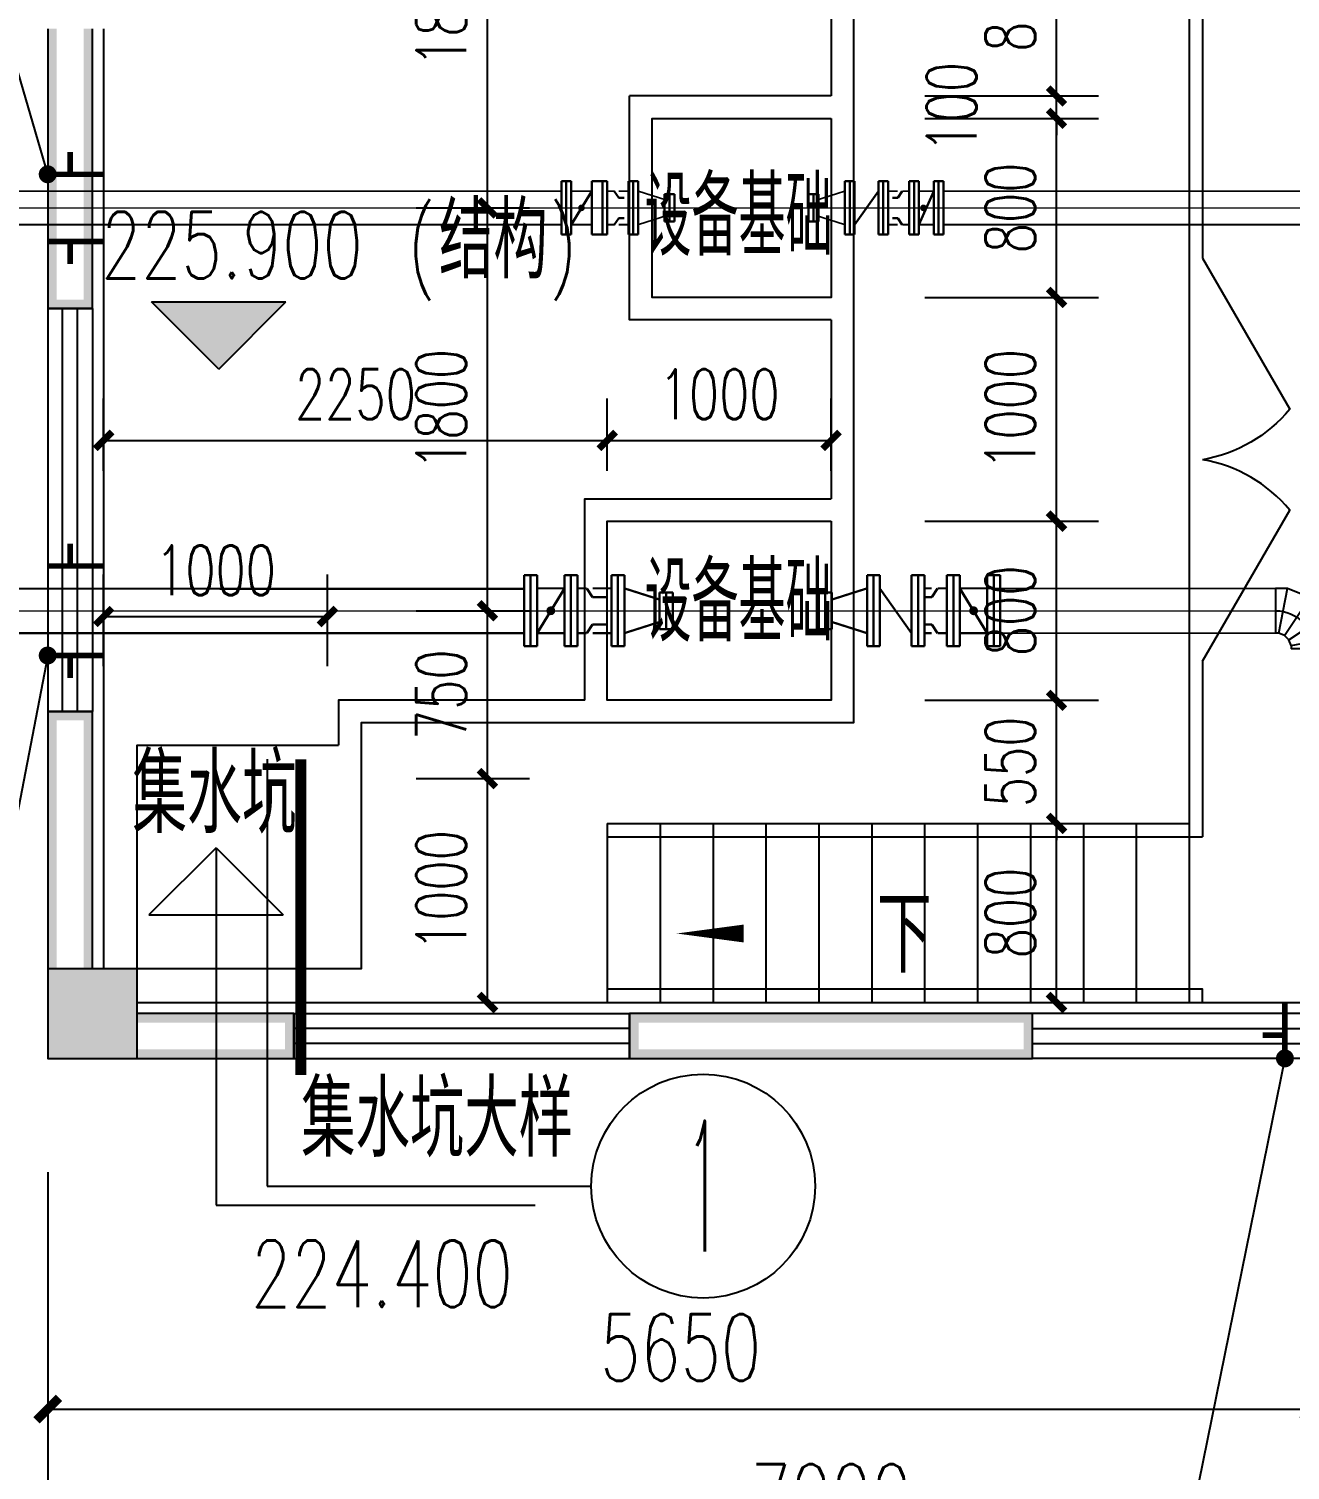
# Model space of a CAD drawing. Header units: millimetres. Extents: x -725 to 2274960, y -506 to 2980382.
# Drawn here: x 2011853 to 2017489, y 2593370 to 2599810 of the extents above; entities that cross this region are included whole.
import ezdxf
from ezdxf.enums import TextEntityAlignment as Align

# ---------------------------------------------------------------- set-up
doc = ezdxf.new("R2010")
doc.units = ezdxf.units.MM
doc.header["$LTSCALE"] = 1000
doc.linetypes.add('ACAD_ISO04W100', pattern=[30.5, 24, -3, 0.5, -3])
doc.linetypes.add('CENTER2', pattern=[28.575, 19.05, -3.175, 3.175, -3.175])
for name, color, linetype in [('COLUMN', 4, 'Continuous'), ('DIM_ELEV', 3, 'Continuous'), ('DIM_LEAD', 3, 'Continuous'), ('DIM_SYMB', 3, 'Continuous'), ('PUB_DIM', 3, 'Continuous'), ('PUB_HATCH', 8, 'Continuous'), ('PUB_WALL', 9, 'Continuous'), ('STAIR', 2, 'Continuous'), ('TWT_SYMB', 3, 'Continuous'), ('TWT_TEXT', 7, 'Continuous'), ('WALL', 4, 'Continuous'), ('WINDOW', 3, 'Continuous'), ('YHG_粗线', 6, 'Continuous'), ('YHJ_剖面_梁板', 4, 'Continuous'), ('电缆沟', 7, 'Continuous'), ('附属构件', 6, 'Continuous')]:
    doc.layers.add(name, color=color, linetype=linetype)
doc.layers.add('中轴', color=20, linetype='ACAD_ISO04W100', lineweight=9)
doc.layers.add('管', color=1, linetype='Continuous', lineweight=30)
doc.styles.add('_TCH_DIM', font='SIMPLEX', dxfattribs={"bigfont": 'GBCBIG'})
doc.styles.add('_TCH_DIM_T3', font='SIMPLEX', dxfattribs={"width": 0.705882, "bigfont": 'GBCBIG'})
doc.styles.add('tssdeng', font='tssdeng.shx', dxfattribs={"width": 0.7, "bigfont": 'hztxt.shx'})
doc.styles.add('样式 1', font='tssdeng.shx', dxfattribs={"width": 0.7, "bigfont": 'hztxt.shx'})
doc.dimstyles.new('_TCH_ARCH&&75', dxfattribs={"dimtxt": 223.125, "dimasz": 75, "dimexe": 187.5, "dimexo": 225, "dimgap": 94.6875, "dimtad": 1, "dimdec": 0, "dimzin": 0, "dimdsep": 46, "dimtxsty": '_TCH_DIM_T3', "dimblk": 'ARCHTICK', "dimcen": 0.09, "dimclrt": 7, "dimazin": 2, "dimtfac": 1, "dimtdec": 0, "dimtix": 1, "dimtmove": 2, "dimatfit": 3, "dimfxl": 75, "dimtolj": 1, "dimtzin": 0, "dimarcsym": 0})
doc.dimstyles.new('_TCH_ARCH_MM_M&&100', dxfattribs={"dimtxt": 297.5, "dimasz": 100, "dimexe": 250, "dimexo": 300, "dimgap": 126.25, "dimtad": 1, "dimdec": 0, "dimzin": 0, "dimdsep": 46, "dimtxsty": '_TCH_DIM_T3', "dimblk": 'ARCHTICK', "dimcen": 0.09, "dimclrt": 7, "dimazin": 2, "dimtfac": 1, "dimtdec": 0, "dimtix": 1, "dimtmove": 2, "dimatfit": 3, "dimfxl": 75, "dimtolj": 1, "dimtzin": 0, "dimarcsym": 0})

# ---------------------------------------------------------------- blocks, each defined once
blk = doc.blocks.new('WT')
at = {"layer": '管', "color": 8, "lineweight": -2}
for p, q in [((-300, -80.5), (-300, 0)), ((-300, 0), (0, 0)), ((0, -20.8), (-300, -80.5)), ((-238.4, -229.3), (-300, -80.5)), ((15.9, -59.3), (-238.4, -229.3)), ((45.4, -88.8), (-124.5, -343.1)), ((0, -20.8), (0, 0)), ((15.9, -59.3), (0, -20.8)), ((45.4, -88.8), (15.9, -59.3)), ((83.9, -104.7), (45.4, -88.8)), ((83.9, -104.7), (24.2, -404.7)), ((83.9, -104.7), (104.7, -104.7)), ((104.7, -404.7), (104.7, -104.7)), ((-124.5, -343.1), (-238.4, -229.3)), ((-124.5, -343.1), (24.2, -404.7)), ((104.7, -404.7), (24.2, -404.7))]:
    blk.add_line(p, q, dxfattribs=at)
blk.add_arc((104.7, 0), 254.7, 180, 270, dxfattribs=at)
blk = doc.blocks.new('_FZH')
blk.add_lwpolyline([(-0.5, -0.5), (0.5, -0.5), (0.5, 0.5), (-0.5, 0.5)], close=True)
at = {"layer": 'PUB_HATCH'}
blk.add_solid([(-0.5, -0.5), (0.5, -0.5), (-0.5, 0.5), (0.5, 0.5)], dxfattribs=at)
blk = doc.blocks.new('_ArchTick')
at = {"color": 0, "linetype": 'ByBlock', "const_width": 0.4}
blk.add_lwpolyline([(-0.5, -0.5), (0.5, 0.5)], dxfattribs=at)
blk = doc.blocks.new('*D93')
at = {"layer": 'Defpoints', "color": 0, "transparency": 16777216}
for p in [(2013358.8, 2600810), (2013902, 2600810), (2013358.8, 2599010)]:
    blk.add_point(p, dxfattribs=at)
at = {"layer": 'PUB_DIM', "color": 0, "lineweight": -2, "transparency": 16777216}
for p, q in [((2013583.8, 2600810), (2014089.5, 2600810)), ((2013902, 2599010), (2013902, 2600810)), ((2013583.8, 2599010), (2014089.5, 2599010))]:
    blk.add_line(p, q, dxfattribs=at)
at = {"layer": 'PUB_DIM', "color": 0, "lineweight": -2, "transparency": 16777216, "xscale": 75, "yscale": 75, "zscale": 75}
for p, rotation in [((2013902, 2600810), 90), ((2013902, 2599010), 270)]:
    blk.add_blockref('_ArchTick', p, dxfattribs=dict(at, rotation=rotation))
at = {"layer": 'PUB_DIM', "color": 7, "transparency": 16777216, "insert": (2013695.7, 2599910), "char_height": 223.12, "attachment_point": 5, "rotation": 90, "style": '_TCH_DIM_T3'}
blk.add_mtext('\\A1;1800', dxfattribs=at)
blk = doc.blocks.new('*D94')
at = {"layer": 'Defpoints', "color": 0, "transparency": 16777216}
for p in [(2013358.8, 2599010), (2013902, 2599010), (2013358.8, 2597210)]:
    blk.add_point(p, dxfattribs=at)
at = {"layer": 'PUB_DIM', "color": 0, "lineweight": -2, "transparency": 16777216}
for p, q in [((2013583.8, 2599010), (2014089.5, 2599010)), ((2013902, 2597210), (2013902, 2599010)), ((2013583.8, 2597210), (2014089.5, 2597210))]:
    blk.add_line(p, q, dxfattribs=at)
at = {"layer": 'PUB_DIM', "color": 0, "lineweight": -2, "transparency": 16777216, "xscale": 75, "yscale": 75, "zscale": 75}
for p, rotation in [((2013902, 2599010), 90), ((2013902, 2597210), 270)]:
    blk.add_blockref('_ArchTick', p, dxfattribs=dict(at, rotation=rotation))
at = {"layer": 'PUB_DIM', "color": 7, "transparency": 16777216, "insert": (2013695.7, 2598110), "char_height": 223.12, "attachment_point": 5, "rotation": 90, "style": '_TCH_DIM_T3'}
blk.add_mtext('\\A1;1800', dxfattribs=at)
blk = doc.blocks.new('*D95')
at = {"layer": 'Defpoints', "color": 0, "transparency": 16777216}
for p in [(2013358.8, 2597210), (2013902, 2597210), (2013358.8, 2596460)]:
    blk.add_point(p, dxfattribs=at)
at = {"layer": 'PUB_DIM', "color": 0, "lineweight": -2, "transparency": 16777216}
for p, q in [((2013583.8, 2597210), (2014089.5, 2597210)), ((2013902, 2596460), (2013902, 2597210)), ((2013583.8, 2596460), (2014089.5, 2596460))]:
    blk.add_line(p, q, dxfattribs=at)
at = {"layer": 'PUB_DIM', "color": 0, "lineweight": -2, "transparency": 16777216, "xscale": 75, "yscale": 75, "zscale": 75}
for p, rotation in [((2013902, 2597210), 90), ((2013902, 2596460), 270)]:
    blk.add_blockref('_ArchTick', p, dxfattribs=dict(at, rotation=rotation))
at = {"layer": 'PUB_DIM', "color": 7, "transparency": 16777216, "insert": (2013695.7, 2596835), "char_height": 223.12, "attachment_point": 5, "rotation": 90, "style": '_TCH_DIM_T3'}
blk.add_mtext('\\A1;750', dxfattribs=at)
blk = doc.blocks.new('*D96')
at = {"layer": 'Defpoints', "color": 0, "transparency": 16777216}
for p in [(2013358.8, 2596460), (2013902, 2596460), (2013358.8, 2595460)]:
    blk.add_point(p, dxfattribs=at)
at = {"layer": 'PUB_DIM', "color": 0, "lineweight": -2, "transparency": 16777216}
for p, q in [((2013583.8, 2596460), (2014089.5, 2596460)), ((2013902, 2595460), (2013902, 2596460)), ((2013583.8, 2595460), (2014089.5, 2595460))]:
    blk.add_line(p, q, dxfattribs=at)
at = {"layer": 'PUB_DIM', "color": 0, "lineweight": -2, "transparency": 16777216, "xscale": 75, "yscale": 75, "zscale": 75}
for p, rotation in [((2013902, 2596460), 90), ((2013902, 2595460), 270)]:
    blk.add_blockref('_ArchTick', p, dxfattribs=dict(at, rotation=rotation))
at = {"layer": 'PUB_DIM', "color": 7, "transparency": 16777216, "insert": (2013695.7, 2595960), "char_height": 223.12, "attachment_point": 5, "rotation": 90, "style": '_TCH_DIM_T3'}
blk.add_mtext('\\A1;1000', dxfattribs=at)
blk = doc.blocks.new('*D97')
at = {"layer": 'Defpoints', "color": 0, "transparency": 16777216}
for p in [(2013187.3, 2597184.4), (2012187.3, 2596736.9), (2013187.3, 2596736.9)]:
    blk.add_point(p, dxfattribs=at)
at = {"layer": 'PUB_DIM', "color": 0, "lineweight": -2, "transparency": 16777216}
for p, q in [((2012187.3, 2596961.9), (2012187.3, 2597371.9)), ((2013187.3, 2596961.9), (2013187.3, 2597371.9)), ((2012187.3, 2597184.4), (2013187.3, 2597184.4))]:
    blk.add_line(p, q, dxfattribs=at)
at = {"layer": 'PUB_DIM', "color": 0, "lineweight": -2, "transparency": 16777216, "xscale": 75, "yscale": 75, "zscale": 75, "rotation": 180}
blk.add_blockref('_ArchTick', (2012187.3, 2597184.4), dxfattribs=at)
at = {"layer": 'PUB_DIM', "color": 0, "lineweight": -2, "transparency": 16777216, "xscale": 75, "yscale": 75, "zscale": 75}
blk.add_blockref('_ArchTick', (2013187.3, 2597184.4), dxfattribs=at)
at = {"layer": 'PUB_DIM', "color": 7, "transparency": 16777216, "insert": (2012687.3, 2597390.6), "char_height": 223.12, "attachment_point": 5, "style": '_TCH_DIM_T3'}
blk.add_mtext('\\A1;1000', dxfattribs=at)
blk = doc.blocks.new('*D106')
at = {"layer": 'Defpoints', "color": 0, "transparency": 16777216}
for p in [(2015631.3, 2600310), (2016444.5, 2600310), (2015631.3, 2599510)]:
    blk.add_point(p, dxfattribs=at)
at = {"layer": 'PUB_DIM', "color": 0, "lineweight": -2, "transparency": 16777216}
for p, q in [((2015856.3, 2600310), (2016632, 2600310)), ((2016444.5, 2599510), (2016444.5, 2600310)), ((2015856.3, 2599510), (2016632, 2599510))]:
    blk.add_line(p, q, dxfattribs=at)
at = {"layer": 'PUB_DIM', "color": 0, "lineweight": -2, "transparency": 16777216, "xscale": 75, "yscale": 75, "zscale": 75}
for p, rotation in [((2016444.5, 2600310), 90), ((2016444.5, 2599510), 270)]:
    blk.add_blockref('_ArchTick', p, dxfattribs=dict(at, rotation=rotation))
at = {"layer": 'PUB_DIM', "color": 7, "transparency": 16777216, "insert": (2016238.3, 2599910), "char_height": 223.12, "attachment_point": 5, "rotation": 90, "style": '_TCH_DIM_T3'}
blk.add_mtext('\\A1;800', dxfattribs=at)
blk = doc.blocks.new('*D107')
at = {"layer": 'Defpoints', "color": 0, "transparency": 16777216}
for p in [(2015631.3, 2599510), (2016444.5, 2599510), (2015631.3, 2599410)]:
    blk.add_point(p, dxfattribs=at)
at = {"layer": 'PUB_DIM', "color": 0, "lineweight": -2, "transparency": 16777216}
for p, q in [((2016444.5, 2599510), (2016444.5, 2599585)), ((2015856.3, 2599510), (2016632, 2599510)), ((2016444.5, 2599410), (2016444.5, 2599510)), ((2015856.3, 2599410), (2016632, 2599410)), ((2016444.5, 2599410), (2016444.5, 2599335))]:
    blk.add_line(p, q, dxfattribs=at)
at = {"layer": 'PUB_DIM', "color": 0, "lineweight": -2, "transparency": 16777216, "xscale": 75, "yscale": 75, "zscale": 75}
for p, rotation in [((2016444.5, 2599510), 270), ((2016444.5, 2599410), 90)]:
    blk.add_blockref('_ArchTick', p, dxfattribs=dict(at, rotation=rotation))
at = {"layer": 'PUB_DIM', "color": 7, "transparency": 16777216, "insert": (2015975.8, 2599460), "char_height": 223.12, "attachment_point": 5, "rotation": 90, "style": '_TCH_DIM_T3'}
blk.add_mtext('\\A1;100', dxfattribs=at)
blk = doc.blocks.new('*D108')
at = {"layer": 'Defpoints', "color": 0, "transparency": 16777216}
for p in [(2015631.3, 2599410), (2016444.5, 2599410), (2015631.3, 2598610)]:
    blk.add_point(p, dxfattribs=at)
at = {"layer": 'PUB_DIM', "color": 0, "lineweight": -2, "transparency": 16777216}
for p, q in [((2015856.3, 2599410), (2016632, 2599410)), ((2016444.5, 2598610), (2016444.5, 2599410)), ((2015856.3, 2598610), (2016632, 2598610))]:
    blk.add_line(p, q, dxfattribs=at)
at = {"layer": 'PUB_DIM', "color": 0, "lineweight": -2, "transparency": 16777216, "xscale": 75, "yscale": 75, "zscale": 75}
for p, rotation in [((2016444.5, 2599410), 90), ((2016444.5, 2598610), 270)]:
    blk.add_blockref('_ArchTick', p, dxfattribs=dict(at, rotation=rotation))
at = {"layer": 'PUB_DIM', "color": 7, "transparency": 16777216, "insert": (2016238.3, 2599010), "char_height": 223.12, "attachment_point": 5, "rotation": 90, "style": '_TCH_DIM_T3'}
blk.add_mtext('\\A1;800', dxfattribs=at)
blk = doc.blocks.new('*D109')
at = {"layer": 'Defpoints', "color": 0, "transparency": 16777216}
for p in [(2015631.3, 2598610), (2016444.5, 2598610), (2015631.3, 2597610)]:
    blk.add_point(p, dxfattribs=at)
at = {"layer": 'PUB_DIM', "color": 0, "lineweight": -2, "transparency": 16777216}
for p, q in [((2015856.3, 2598610), (2016632, 2598610)), ((2016444.5, 2597610), (2016444.5, 2598610)), ((2015856.3, 2597610), (2016632, 2597610))]:
    blk.add_line(p, q, dxfattribs=at)
at = {"layer": 'PUB_DIM', "color": 0, "lineweight": -2, "transparency": 16777216, "xscale": 75, "yscale": 75, "zscale": 75}
for p, rotation in [((2016444.5, 2598610), 90), ((2016444.5, 2597610), 270)]:
    blk.add_blockref('_ArchTick', p, dxfattribs=dict(at, rotation=rotation))
at = {"layer": 'PUB_DIM', "color": 7, "transparency": 16777216, "insert": (2016238.3, 2598110), "char_height": 223.12, "attachment_point": 5, "rotation": 90, "style": '_TCH_DIM_T3'}
blk.add_mtext('\\A1;1000', dxfattribs=at)
blk = doc.blocks.new('*D110')
at = {"layer": 'Defpoints', "color": 0, "transparency": 16777216}
for p in [(2015631.3, 2597610), (2016444.5, 2597610), (2015631.3, 2596810)]:
    blk.add_point(p, dxfattribs=at)
at = {"layer": 'PUB_DIM', "color": 0, "lineweight": -2, "transparency": 16777216}
for p, q in [((2015856.3, 2597610), (2016632, 2597610)), ((2016444.5, 2596810), (2016444.5, 2597610)), ((2015856.3, 2596810), (2016632, 2596810))]:
    blk.add_line(p, q, dxfattribs=at)
at = {"layer": 'PUB_DIM', "color": 0, "lineweight": -2, "transparency": 16777216, "xscale": 75, "yscale": 75, "zscale": 75}
for p, rotation in [((2016444.5, 2597610), 90), ((2016444.5, 2596810), 270)]:
    blk.add_blockref('_ArchTick', p, dxfattribs=dict(at, rotation=rotation))
at = {"layer": 'PUB_DIM', "color": 7, "transparency": 16777216, "insert": (2016238.3, 2597210), "char_height": 223.12, "attachment_point": 5, "rotation": 90, "style": '_TCH_DIM_T3'}
blk.add_mtext('\\A1;800', dxfattribs=at)
blk = doc.blocks.new('*D111')
at = {"layer": 'Defpoints', "color": 0, "transparency": 16777216}
for p in [(2015631.3, 2596810), (2016444.5, 2596810), (2015631.3, 2596260)]:
    blk.add_point(p, dxfattribs=at)
at = {"layer": 'PUB_DIM', "color": 0, "lineweight": -2, "transparency": 16777216}
for p, q in [((2016444.5, 2596810), (2016444.5, 2596885)), ((2015856.3, 2596810), (2016632, 2596810)), ((2016444.5, 2596260), (2016444.5, 2596810)), ((2015856.3, 2596260), (2016632, 2596260)), ((2016444.5, 2596260), (2016444.5, 2596185))]:
    blk.add_line(p, q, dxfattribs=at)
at = {"layer": 'PUB_DIM', "color": 0, "lineweight": -2, "transparency": 16777216, "xscale": 75, "yscale": 75, "zscale": 75}
for p, rotation in [((2016444.5, 2596810), 270), ((2016444.5, 2596260), 90)]:
    blk.add_blockref('_ArchTick', p, dxfattribs=dict(at, rotation=rotation))
at = {"layer": 'PUB_DIM', "color": 7, "transparency": 16777216, "insert": (2016238.3, 2596535), "char_height": 223.12, "attachment_point": 5, "rotation": 90, "style": '_TCH_DIM_T3'}
blk.add_mtext('\\A1;550', dxfattribs=at)
blk = doc.blocks.new('*D112')
at = {"layer": 'Defpoints', "color": 0, "transparency": 16777216}
for p in [(2015631.3, 2596260), (2016444.5, 2596260), (2015631.3, 2595460)]:
    blk.add_point(p, dxfattribs=at)
at = {"layer": 'PUB_DIM', "color": 0, "lineweight": -2, "transparency": 16777216}
for p, q in [((2015856.3, 2596260), (2016632, 2596260)), ((2016444.5, 2595460), (2016444.5, 2596260)), ((2015856.3, 2595460), (2016632, 2595460))]:
    blk.add_line(p, q, dxfattribs=at)
at = {"layer": 'PUB_DIM', "color": 0, "lineweight": -2, "transparency": 16777216, "xscale": 75, "yscale": 75, "zscale": 75}
for p, rotation in [((2016444.5, 2596260), 90), ((2016444.5, 2595460), 270)]:
    blk.add_blockref('_ArchTick', p, dxfattribs=dict(at, rotation=rotation))
at = {"layer": 'PUB_DIM', "color": 7, "transparency": 16777216, "insert": (2016238.3, 2595860), "char_height": 223.12, "attachment_point": 5, "rotation": 90, "style": '_TCH_DIM_T3'}
blk.add_mtext('\\A1;800', dxfattribs=at)
blk = doc.blocks.new('$WINLIB2D$00000001')
at = {"color": 0}
for points in [[(-0.5, 0.5), (-0.5, -0.5)], [(-0.5, 0.5), (0.5, 0.5)], [(0.5, -0.5), (0.5, 0.5)], [(0.5, 0.1667), (-0.5, 0.1667)], [(0.5, -0.1667), (-0.5, -0.1667)], [(-0.5, -0.5), (0.5, -0.5)]]:
    blk.add_lwpolyline(points, dxfattribs=at)
blk = doc.blocks.new('*D391')
at = {"layer": 'Defpoints', "color": 0, "transparency": 16777216}
for p in [(2011937.3, 2595001.7), (2017593.4, 2595001.7), (2017593.4, 2593643.4)]:
    blk.add_point(p, dxfattribs=at)
at = {"layer": 'PUB_DIM', "color": 0, "lineweight": -2, "transparency": 16777216}
for p, q in [((2011937.3, 2594701.7), (2011937.3, 2593393.4)), ((2017593.4, 2594701.7), (2017593.4, 2593393.4)), ((2011937.3, 2593643.4), (2017593.4, 2593643.4))]:
    blk.add_line(p, q, dxfattribs=at)
at = {"layer": 'PUB_DIM', "color": 0, "lineweight": -2, "transparency": 16777216, "xscale": 100, "yscale": 100, "zscale": 100, "rotation": 180}
blk.add_blockref('_ArchTick', (2011937.3, 2593643.4), dxfattribs=at)
at = {"layer": 'PUB_DIM', "color": 0, "lineweight": -2, "transparency": 16777216, "xscale": 100, "yscale": 100, "zscale": 100}
blk.add_blockref('_ArchTick', (2017593.4, 2593643.4), dxfattribs=at)
at = {"layer": 'PUB_DIM', "color": 7, "transparency": 16777216, "insert": (2014765.3, 2593918.4), "char_height": 297.5, "attachment_point": 5, "style": '_TCH_DIM_T3'}
blk.add_mtext('\\A1;5650', dxfattribs=at)
blk = doc.blocks.new('*D394')
at = {"layer": 'Defpoints', "color": 0, "transparency": 16777216}
for p in [(2011937.3, 2594701.7), (2018937.3, 2594701.7), (2018937.3, 2592972.9)]:
    blk.add_point(p, dxfattribs=at)
at = {"layer": 'PUB_DIM', "color": 0, "lineweight": -2, "transparency": 16777216}
for p, q in [((2011937.3, 2594401.7), (2011937.3, 2592722.9)), ((2018937.3, 2594401.7), (2018937.3, 2592722.9)), ((2011937.3, 2592972.9), (2018937.3, 2592972.9))]:
    blk.add_line(p, q, dxfattribs=at)
at = {"layer": 'PUB_DIM', "color": 0, "lineweight": -2, "transparency": 16777216, "xscale": 100, "yscale": 100, "zscale": 100, "rotation": 180}
blk.add_blockref('_ArchTick', (2011937.3, 2592972.9), dxfattribs=at)
at = {"layer": 'PUB_DIM', "color": 0, "lineweight": -2, "transparency": 16777216, "xscale": 100, "yscale": 100, "zscale": 100}
blk.add_blockref('_ArchTick', (2018937.3, 2592972.9), dxfattribs=at)
at = {"layer": 'PUB_DIM', "color": 7, "transparency": 16777216, "insert": (2015437.3, 2593247.9), "char_height": 297.5, "attachment_point": 5, "style": '_TCH_DIM_T3'}
blk.add_mtext('\\A1;7000', dxfattribs=at)
blk = doc.blocks.new('*D552')
at = {"layer": 'Defpoints', "color": 0, "transparency": 16777216}
for p in [(2014437.3, 2597971.1), (2012187.3, 2597610), (2014437.3, 2597610)]:
    blk.add_point(p, dxfattribs=at)
at = {"layer": 'PUB_DIM', "color": 0, "lineweight": -2, "transparency": 16777216}
for p, q in [((2012187.3, 2597835), (2012187.3, 2598158.6)), ((2014437.3, 2597835), (2014437.3, 2598158.6)), ((2012187.3, 2597971.1), (2014437.3, 2597971.1))]:
    blk.add_line(p, q, dxfattribs=at)
at = {"layer": 'PUB_DIM', "color": 0, "lineweight": -2, "transparency": 16777216, "xscale": 75, "yscale": 75, "zscale": 75, "rotation": 180}
blk.add_blockref('_ArchTick', (2012187.3, 2597971.1), dxfattribs=at)
at = {"layer": 'PUB_DIM', "color": 0, "lineweight": -2, "transparency": 16777216, "xscale": 75, "yscale": 75, "zscale": 75}
blk.add_blockref('_ArchTick', (2014437.3, 2597971.1), dxfattribs=at)
at = {"layer": 'PUB_DIM', "color": 7, "transparency": 16777216, "insert": (2013312.3, 2598177.3), "char_height": 223.12, "attachment_point": 5, "style": '_TCH_DIM_T3'}
blk.add_mtext('\\A1;2250', dxfattribs=at)
blk = doc.blocks.new('*D553')
at = {"layer": 'Defpoints', "color": 0, "transparency": 16777216}
for p in [(2015437.3, 2597971.1), (2014437.3, 2597610), (2015437.3, 2597610)]:
    blk.add_point(p, dxfattribs=at)
at = {"layer": 'PUB_DIM', "color": 0, "lineweight": -2, "transparency": 16777216}
for p, q in [((2014437.3, 2597835), (2014437.3, 2598158.6)), ((2015437.3, 2597835), (2015437.3, 2598158.6)), ((2014437.3, 2597971.1), (2015437.3, 2597971.1))]:
    blk.add_line(p, q, dxfattribs=at)
at = {"layer": 'PUB_DIM', "color": 0, "lineweight": -2, "transparency": 16777216, "xscale": 75, "yscale": 75, "zscale": 75, "rotation": 180}
blk.add_blockref('_ArchTick', (2014437.3, 2597971.1), dxfattribs=at)
at = {"layer": 'PUB_DIM', "color": 0, "lineweight": -2, "transparency": 16777216, "xscale": 75, "yscale": 75, "zscale": 75}
blk.add_blockref('_ArchTick', (2015437.3, 2597971.1), dxfattribs=at)
at = {"layer": 'PUB_DIM', "color": 7, "transparency": 16777216, "insert": (2014937.3, 2598177.3), "char_height": 223.12, "attachment_point": 5, "style": '_TCH_DIM_T3'}
blk.add_mtext('\\A1;1000', dxfattribs=at)

msp = doc.modelspace()

# ---------------------------------------------------------------- hatches: boundary and pattern name
at = {"layer": 'DIM_ELEV'}
msp.add_hatch(color=256, dxfattribs=at).paths.add_polyline_path([(2012701.3588, 2598289.679), (2012401.3588, 2598589.679), (2013001.3588, 2598589.679)])
at = {"layer": 'PUB_WALL'}
for points in [[(2011977.2599, 2599810.0124), (2011937.2599, 2599810.0124), (2011937.2599, 2598560.0124), (2011977.2599, 2598600.0124)], [(2012137.2599, 2599810.0124), (2012097.2599, 2599810.0124), (2012097.2599, 2598600.0124), (2012137.2599, 2598560.0124)], [(2011937.2599, 2598560.0124), (2012137.2599, 2598560.0124), (2012097.2599, 2598600.0124), (2011977.2599, 2598600.0124)], [(2012137.2599, 2596760.0124), (2011937.2599, 2596760.0124), (2011977.2599, 2596720.0124), (2012097.2599, 2596720.0124)], [(2011937.2599, 2595610.0124), (2011977.2599, 2595610.0124), (2011977.2599, 2596720.0124), (2011937.2599, 2596760.0124)], [(2012097.2599, 2595610.0124), (2012137.2599, 2595610.0124), (2012137.2599, 2596760.0124), (2012097.2599, 2596720.0124)], [(2011937.2599, 2595610.0124), (2011937.2599, 2595210.0124), (2011977.2599, 2595250.0124), (2011977.2599, 2595570.0124)], [(2012337.2599, 2595610.0124), (2011937.2599, 2595610.0124), (2011977.2599, 2595570.0124), (2012297.2599, 2595570.0124)], [(2012337.2599, 2595210.0124), (2012337.2599, 2595610.0124), (2012297.2599, 2595570.0124), (2012297.2599, 2595250.0124)], [(2012337.2599, 2595410.0124), (2012337.2599, 2595370.0124), (2012997.2599, 2595370.0124), (2013037.2599, 2595410.0124)], [(2013037.2599, 2595210.0124), (2013037.2599, 2595410.0124), (2012997.2599, 2595370.0124), (2012997.2599, 2595250.0124)], [(2016337.2599, 2595410.0124), (2014537.2599, 2595410.0124), (2014577.2599, 2595370.0124), (2016297.2599, 2595370.0124)], [(2014537.2599, 2595410.0124), (2014537.2599, 2595210.0124), (2014577.2599, 2595250.0124), (2014577.2599, 2595370.0124)], [(2016337.2599, 2595210.0124), (2016337.2599, 2595410.0124), (2016297.2599, 2595370.0124), (2016297.2599, 2595250.0124)], [(2011937.2599, 2595210.0124), (2012337.2599, 2595210.0124), (2012297.2599, 2595250.0124), (2011977.2599, 2595250.0124)], [(2012337.2599, 2595250.0124), (2012337.2599, 2595210.0124), (2013037.2599, 2595210.0124), (2012997.2599, 2595250.0124)], [(2014537.2599, 2595210.0124), (2016337.2599, 2595210.0124), (2016297.2599, 2595250.0124), (2014577.2599, 2595250.0124)]]:
    msp.add_hatch(color=256, dxfattribs=at).paths.add_polyline_path(points)
at = {"layer": '管'}
h = msp.add_hatch(color=8, dxfattribs=at)
h.paths.add_polyline_path([(2014322.0053, 2599010.0125), (2014307.138, 2599010.0125, -0.414213562), (2014322.0053, 2599024.8798, -0.114200882), (2014328.5367, 2599023.3683)])
h.paths.add_polyline_path([(2014315.4739, 2598996.6567, -0.286462009), (2014307.138, 2599010.0125), (2014322.0053, 2599010.0125)])
h.paths.add_polyline_path([(2014322.0053, 2598995.1452, -0.114200882), (2014315.4739, 2598996.6567), (2014322.0053, 2599010.0125), (2014336.8726, 2599010.0125, -0.414213562)])
for points in [[(2014336.8726, 2599010.0125), (2014322.0053, 2599010.0125), (2014328.5367, 2599023.3683, -0.286462009)], [(2015834.985, 2599010.0125), (2015849.8523, 2599010.0125), (2015843.3209, 2598996.6567, -0.286462009)], [(2014204.8422, 2597210.0124), (2014185.0191, 2597210.0124), (2014193.7276, 2597227.8202, -0.286462009)], [(2016054.4706, 2597210.0124), (2016074.2937, 2597210.0124), (2016065.5851, 2597227.8202, 0.286462009)]]:
    msp.add_hatch(color=8, dxfattribs=at).paths.add_polyline_path(points)
h = msp.add_hatch(color=8, dxfattribs=at)
h.paths.add_polyline_path([(2015849.8523, 2599010.0125), (2015864.7196, 2599010.0125, -0.414213562), (2015849.8523, 2598995.1452, -0.114200882), (2015843.3209, 2598996.6567)])
h.paths.add_polyline_path([(2015856.3837, 2599023.3683, -0.286462009), (2015864.7196, 2599010.0125), (2015849.8523, 2599010.0125)])
h.paths.add_polyline_path([(2015849.8523, 2599024.8798, -0.114200882), (2015856.3837, 2599023.3683), (2015849.8523, 2599010.0125), (2015834.985, 2599010.0125, -0.414213562)])
h = msp.add_hatch(color=8, dxfattribs=at)
h.paths.add_polyline_path([(2014185.0191, 2597210.0124), (2014165.196, 2597210.0124, -0.414213562), (2014185.0191, 2597229.8355, -0.114200882), (2014193.7276, 2597227.8202)])
h.paths.add_polyline_path([(2014176.3106, 2597192.2047, -0.286462009), (2014165.196, 2597210.0124), (2014185.0191, 2597210.0124)])
h.paths.add_polyline_path([(2014185.0191, 2597190.1893, -0.114200882), (2014176.3106, 2597192.2047), (2014185.0191, 2597210.0124), (2014204.8422, 2597210.0124, -0.414213562)])
h = msp.add_hatch(color=8, dxfattribs=at)
h.paths.add_polyline_path([(2016074.2937, 2597210.0124), (2016094.1168, 2597210.0124, 0.414213562), (2016074.2937, 2597229.8355, 0.114200882), (2016065.5851, 2597227.8202)])
h.paths.add_polyline_path([(2016083.0022, 2597192.2047, 0.286462009), (2016094.1168, 2597210.0124), (2016074.2937, 2597210.0124)])
h.paths.add_polyline_path([(2016074.2937, 2597190.1893, 0.114200882), (2016083.0022, 2597192.2047), (2016074.2937, 2597210.0124), (2016054.4706, 2597210.0124, 0.414213562)])

# ---------------------------------------------------------------- linework, layer by layer
at = {"layer": 'DIM_ELEV'}
for p, q in [((2012701.3588, 2598289.679), (2012401.3588, 2598589.679)), ((2012401.3588, 2598589.679), (2013001.3588, 2598589.679)), ((2012701.3588, 2598289.679), (2013001.3588, 2598589.679)), ((2012918.418, 2596546.9275), (2012918.418, 2594639.438)), ((2012689.7942, 2596150.7064), (2012389.7942, 2595850.7064)), ((2012689.7942, 2596150.7064), (2012989.7942, 2595850.7064)), ((2012689.7942, 2596150.7064), (2012689.7942, 2594554.195)), ((2012389.7942, 2595850.7064), (2012989.7942, 2595850.7064)), ((2012918.418, 2594639.438), (2014365.849, 2594639.438)), ((2012689.7942, 2594554.195), (2014115.7942, 2594554.195))]:
    msp.add_line(p, q, dxfattribs=at)
at = {"layer": 'DIM_ELEV', "const_width": 50}
msp.add_lwpolyline([(2013068.418, 2596546.9275), (2013068.418, 2595135.6645)], dxfattribs=at)
at = {"layer": 'DIM_ELEV'}
msp.add_circle((2014865.849, 2594639.438), 500, dxfattribs=at)
at = {"layer": 'DIM_LEAD'}
msp.add_line((2017465.1348, 2595210.0124), (2016895.6602, 2592414.7763), dxfattribs=at)
at = {"layer": 'DIM_LEAD', "const_width": 40}
msp.add_lwpolyline([(2017469.1274, 2595229.6099, 1), (2017461.1422, 2595190.415, 1)], format="xyb", close=True, dxfattribs=at)
at = {"layer": 'DIM_SYMB'}
msp.add_lwpolyline([(2015537.7723, 2595767.9654, 0, 0, 0), (2014747.4853, 2595767.9654, 0, 80, 0), (2015047.4853, 2595767.9654, 0, 0, 0)], format="xyseb", dxfattribs=at)
at = {"layer": 'STAIR'}
for p, q in [((2014437.2999, 2596260.0124), (2017037.2599, 2596260.0124)), ((2014437.2999, 2596260.0124), (2014437.2999, 2595460.0124)), ((2014673.6599, 2596260.0124), (2014673.6599, 2595460.0124)), ((2014910.0199, 2596260.0124), (2014910.0199, 2595460.0124)), ((2015146.3799, 2596260.0124), (2015146.3799, 2595460.0124)), ((2015382.7399, 2596260.0124), (2015382.7399, 2595460.0124)), ((2015619.0999, 2596260.0124), (2015619.0999, 2595460.0124)), ((2015855.4599, 2596260.0124), (2015855.4599, 2595460.0124)), ((2016091.8199, 2596260.0124), (2016091.8199, 2595460.0124)), ((2016328.1799, 2596260.0124), (2016328.1799, 2595460.0124)), ((2016564.5399, 2596260.0124), (2016564.5399, 2595460.0124)), ((2016800.8999, 2596260.0124), (2016800.8999, 2595460.0124)), ((2017037.2599, 2596260.0124), (2017037.2599, 2595460.0124)), ((2014437.2999, 2595460.0124), (2017037.2599, 2595460.0124))]:
    msp.add_line(p, q, dxfattribs=at)
at = {"layer": 'TWT_SYMB'}
for p, q in [((2011937.2599, 2599160.0122), (2010005.833, 2605803.8613)), ((2011937.2599, 2597010.0125), (2011255.5442, 2593471.1498))]:
    msp.add_line(p, q, dxfattribs=at)
at = {"layer": 'TWT_SYMB', "const_width": 40}
for points in [[(2011942.843, 2599140.8073, 1), (2011931.6769, 2599179.2172, 1)], [(2011941.0431, 2597029.6514, 1), (2011933.4767, 2596990.3736, 1)]]:
    msp.add_lwpolyline(points, format="xyb", close=True, dxfattribs=at)
at = {"layer": 'WALL'}
for p, q in [((2011937.2599, 2599810.0124), (2011937.2599, 2598560.0124)), ((2012137.2599, 2598560.0124), (2012137.2599, 2599810.0124)), ((2011937.2599, 2598560.0124), (2012137.2599, 2598560.0124)), ((2012137.2599, 2596760.0124), (2011937.2599, 2596760.0124)), ((2011937.2599, 2596760.0124), (2011937.2599, 2595610.0124)), ((2012137.2599, 2595610.0124), (2012137.2599, 2596760.0124)), ((2013037.2599, 2595410.0124), (2012337.2599, 2595410.0124)), ((2013037.2599, 2595210.0124), (2013037.2599, 2595410.0124)), ((2016337.2599, 2595410.0124), (2014537.2599, 2595410.0124)), ((2014537.2599, 2595410.0124), (2014537.2599, 2595210.0124)), ((2016337.2599, 2595210.0124), (2016337.2599, 2595410.0124)), ((2012337.2599, 2595210.0124), (2013037.2599, 2595210.0124)), ((2014537.2599, 2595210.0124), (2016337.2599, 2595210.0124))]:
    msp.add_line(p, q, dxfattribs=at)
for points in [[(2017037.2599, 2604560.0124), (2017037.2599, 2595460.0124)], [(2012187.2599, 2599810.0124), (2012187.2599, 2595610.0124)], [(2015437.2599, 2598510.0124), (2014537.2599, 2598510.0124), (2014537.2599, 2599510.0124)], [(2015537.2599, 2599510.0124), (2015537.2599, 2598510.0124)], [(2014337.2599, 2596810.0124), (2014337.2599, 2597710.0124), (2015437.2599, 2597710.0124)], [(2015537.2599, 2597710.0124), (2015537.2599, 2596710.0124), (2014437.2599, 2596710.0124)], [(2013837.2599, 2596810.0124), (2013237.2599, 2596810.0124)], [(2014337.2599, 2596810.0124), (2013237.2599, 2596810.0124), (2013237.2599, 2596610.0124)], [(2014437.2599, 2596710.0124), (2013337.2599, 2596710.0124), (2013337.2599, 2596460.0124)], [(2013337.2599, 2596710.0124), (2013337.2599, 2596610.0124)], [(2012337.2599, 2595610.0124), (2012337.2599, 2596610.0124), (2013237.2599, 2596610.0124)], [(2013337.2599, 2596610.0124), (2013337.2599, 2595610.0124), (2012337.2599, 2595610.0124)], [(2012337.2599, 2595460.0124), (2018687.2599, 2595460.0124)]]:
    msp.add_lwpolyline(points, dxfattribs=at)
at = {"layer": 'YHG_粗线'}
for p, q in [((2017097.2599, 2603820.0124), (2017097.2599, 2599570.0124)), ((2017097.2599, 2599570.0124), (2017097.2599, 2598785.0124)), ((2017097.2599, 2596985.0124), (2017097.2599, 2596200.0124))]:
    msp.add_line(p, q, dxfattribs=at)
for points in [[(2014437.2999, 2596200.0124), (2017097.2599, 2596200.0124)], [(2017097.2599, 2595460.0124), (2017097.2599, 2595520.0124), (2014437.2999, 2595520.0124)]]:
    msp.add_lwpolyline(points, dxfattribs=at)
at = {"layer": 'YHJ_剖面_梁板'}
for points in [[(2015437.2599, 2600310.0124), (2015437.2599, 2599510.0124)], [(2015537.2599, 2600310.0124), (2015537.2599, 2599510.0124)], [(2015437.2599, 2599510.0124), (2014537.2599, 2599510.0124)], [(2015437.2599, 2598510.0124), (2015437.2599, 2597710.0124)], [(2015537.2599, 2598510.0124), (2015537.2599, 2597710.0124)]]:
    msp.add_lwpolyline(points, dxfattribs=at)
for points in [[(2015437.2599, 2599410.0124), (2015437.2599, 2598610.0124), (2014637.2599, 2598610.0124), (2014637.2599, 2599410.0124)], [(2015437.2599, 2597610.0124), (2015437.2599, 2596810.0124), (2014437.2599, 2596810.0124), (2014437.2599, 2597610.0124)]]:
    msp.add_lwpolyline(points, close=True, dxfattribs=at)
at = {"layer": '中轴', "color": 8, "linetype": 'CENTER2', "ltscale": 10}
for p, q in [((2006437.2599, 2599010.0124), (2018075.7364, 2599010.0125)), ((2006437.2599, 2599010.0124), (2018075.7364, 2599010.0124)), ((2006437.2599, 2597210.0124), (2017423.6134, 2597210.0124))]:
    msp.add_line(p, q, dxfattribs=at)
at = {"layer": '管', "color": 8}
for p, q in [((2014232.6438, 2599128.7625), (2014276.1587, 2599128.7625)), ((2014232.6438, 2598891.2624), (2014232.6438, 2599128.7625)), ((2014254.4013, 2598891.2624), (2014254.4013, 2599128.7625)), ((2014276.1587, 2598891.2624), (2014276.1587, 2599128.7625)), ((2014367.8518, 2599128.7625), (2014437.4004, 2599128.7625)), ((2014367.8518, 2598891.2624), (2014367.8518, 2599128.7625)), ((2014415.643, 2598891.2624), (2014415.643, 2599128.7625)), ((2014437.4004, 2598891.2624), (2014437.4004, 2599128.7625)), ((2014531.751, 2599128.7625), (2014575.2658, 2599128.7625)), ((2014531.751, 2598891.2624), (2014531.751, 2599128.7625)), ((2014553.5084, 2598891.2624), (2014553.5084, 2599128.7625)), ((2014575.2658, 2598891.2624), (2014575.2658, 2599128.7625)), ((2015542.5387, 2599128.7625), (2015499.0238, 2599128.7625)), ((2015499.0238, 2599128.7625), (2015499.0238, 2598891.2624)), ((2015520.7813, 2599128.7625), (2015520.7813, 2598891.2624)), ((2015542.5387, 2599128.7625), (2015542.5387, 2598891.2624)), ((2015692.1741, 2599128.7625), (2015648.6592, 2599128.7625)), ((2015648.6592, 2599128.7625), (2015648.6592, 2598891.2624)), ((2015670.4167, 2599128.7625), (2015670.4167, 2598891.2624)), ((2015692.1741, 2599128.7625), (2015692.1741, 2598891.2624)), ((2015830.0395, 2599128.7625), (2015786.5246, 2599128.7625)), ((2015786.5246, 2599128.7625), (2015786.5246, 2598891.2624)), ((2015808.2821, 2599128.7625), (2015808.2821, 2598891.2624)), ((2015830.0395, 2599128.7625), (2015830.0395, 2598891.2624)), ((2015895.6989, 2599128.7625), (2015895.6989, 2598891.2624)), ((2015939.2138, 2599128.7625), (2015895.6989, 2599128.7625)), ((2015895.6989, 2599128.7625), (2015895.6989, 2598891.2624)), ((2015917.4563, 2599128.7625), (2015917.4563, 2598891.2624)), ((2015917.4563, 2599128.7625), (2015917.4563, 2598891.2624)), ((2015939.2138, 2599128.7625), (2015939.2138, 2598891.2624)), ((2015939.2138, 2599128.7625), (2015939.2138, 2598891.2624)), ((2014367.8518, 2599085.0125), (2014276.1587, 2598935.0125)), ((2014488.3194, 2599055.5262), (2014468.594, 2599085.0125)), ((2014512.4766, 2599055.5262), (2014488.3194, 2599055.5262)), ((2014693.2214, 2599071.5064), (2014737.1448, 2599071.5064)), ((2014693.2214, 2598948.5186), (2014693.2214, 2599071.5064)), ((2014715.1831, 2598948.5186), (2014715.1831, 2599071.5064)), ((2014737.1448, 2598948.5186), (2014737.1448, 2599071.5064)), ((2015381.0683, 2599071.5064), (2015337.1448, 2599071.5064)), ((2015337.1448, 2599071.5064), (2015337.1448, 2598948.5186)), ((2015359.1066, 2599071.5064), (2015359.1066, 2598948.5186)), ((2015381.0683, 2599071.5064), (2015381.0683, 2598948.5186)), ((2015542.5387, 2598935.0124), (2015648.6592, 2599085.0125)), ((2015711.4485, 2599055.5261), (2015735.6057, 2599055.5261)), ((2015735.6057, 2599055.5261), (2015755.331, 2599085.0124)), ((2015830.0395, 2598935.0124), (2015895.6989, 2599085.0124)), ((2015830.0395, 2598935.0124), (2015895.6989, 2599085.0124)), ((2014488.3194, 2598964.4988), (2014468.594, 2598935.0125)), ((2014512.4766, 2598964.4988), (2014488.3194, 2598964.4988)), ((2015711.4485, 2598964.4988), (2015735.6057, 2598964.4988)), ((2015735.6057, 2598964.4988), (2015755.331, 2598935.0124)), ((2014693.2214, 2598948.5186), (2014737.1448, 2598948.5186)), ((2015381.0683, 2598948.5186), (2015337.1448, 2598948.5186)), ((2014232.6438, 2598891.2624), (2014276.1587, 2598891.2624)), ((2014367.8518, 2598891.2624), (2014437.4004, 2598891.2624)), ((2014531.751, 2598891.2624), (2014575.2658, 2598891.2624)), ((2015542.5387, 2598891.2624), (2015499.0238, 2598891.2624)), ((2015692.1741, 2598891.2624), (2015648.6592, 2598891.2624)), ((2015830.0395, 2598891.2624), (2015786.5246, 2598891.2624)), ((2015939.2138, 2598891.2624), (2015895.6989, 2598891.2624)), ((2015939.2138, 2598891.2624), (2015895.6989, 2598891.2624)), ((2014065.8705, 2597368.3459), (2014123.8903, 2597368.3459)), ((2014065.8705, 2597051.679), (2014065.8705, 2597368.3459)), ((2014094.8804, 2597051.679), (2014094.8804, 2597368.3459)), ((2014123.8903, 2597051.679), (2014123.8903, 2597368.3459)), ((2014246.1479, 2597368.3459), (2014304.1677, 2597368.3459)), ((2014246.1479, 2597051.679), (2014246.1479, 2597368.3459)), ((2014275.1578, 2597051.679), (2014275.1578, 2597368.3459)), ((2014304.1677, 2597051.679), (2014304.1677, 2597368.3459)), ((2014456.0021, 2597368.3459), (2014514.0219, 2597368.3459)), ((2014456.0021, 2597051.679), (2014456.0021, 2597368.3459)), ((2014485.012, 2597051.679), (2014485.012, 2597368.3459)), ((2014514.0219, 2597051.679), (2014514.0219, 2597368.3459)), ((2015655.8643, 2597368.3459), (2015597.8444, 2597368.3459)), ((2015597.8444, 2597051.679), (2015597.8444, 2597368.3459)), ((2015626.8543, 2597051.679), (2015626.8543, 2597368.3459)), ((2015655.8643, 2597051.679), (2015655.8643, 2597368.3459)), ((2015855.3781, 2597368.3459), (2015797.3583, 2597368.3459)), ((2015797.3583, 2597051.679), (2015797.3583, 2597368.3459)), ((2015826.3682, 2597051.679), (2015826.3682, 2597368.3459)), ((2015855.3781, 2597051.679), (2015855.3781, 2597368.3459)), ((2016013.1649, 2597368.3459), (2015955.1451, 2597368.3459)), ((2015955.1451, 2597051.679), (2015955.1451, 2597368.3459)), ((2015984.155, 2597051.679), (2015984.155, 2597368.3459)), ((2016013.1649, 2597051.679), (2016013.1649, 2597368.3459)), ((2016193.4422, 2597368.3459), (2016135.4224, 2597368.3459)), ((2016135.4224, 2597051.679), (2016135.4224, 2597368.3459)), ((2016164.4323, 2597051.679), (2016164.4323, 2597368.3459)), ((2016193.4422, 2597051.679), (2016193.4422, 2597368.3459)), ((2014246.1479, 2597310.0125), (2014123.8903, 2597110.0125)), ((2014372.0596, 2597270.6974), (2014345.7591, 2597310.0125)), ((2014671.296, 2597292.0043), (2014729.8606, 2597292.0043)), ((2014671.296, 2597128.0206), (2014671.296, 2597292.0043)), ((2014700.5783, 2597128.0206), (2014700.5783, 2597292.0043)), ((2014729.8606, 2597128.0206), (2014729.8606, 2597292.0043)), ((2015440.5704, 2597292.0043), (2015382.0058, 2597292.0043)), ((2015382.0058, 2597128.0206), (2015382.0058, 2597292.0043)), ((2015411.2881, 2597128.0206), (2015411.2881, 2597292.0043)), ((2015440.5704, 2597128.0206), (2015440.5704, 2597292.0043)), ((2015655.8643, 2597310.0125), (2015797.3583, 2597110.0124)), ((2015887.2531, 2597270.6974), (2015913.5536, 2597310.0125)), ((2016013.1649, 2597310.0125), (2016135.4224, 2597110.0125)), ((2014430.303, 2597270.6974), (2014372.0596, 2597270.6974)), ((2015855.0435, 2597270.6974), (2015887.2531, 2597270.6974)), ((2014372.0596, 2597149.3276), (2014345.7591, 2597110.0125)), ((2014430.303, 2597149.3276), (2014372.0596, 2597149.3276)), ((2014671.296, 2597128.0206), (2014729.8606, 2597128.0206)), ((2015440.5704, 2597128.0206), (2015382.0058, 2597128.0206)), ((2015855.0435, 2597149.3276), (2015887.2531, 2597149.3276)), ((2015887.2531, 2597149.3276), (2015913.5536, 2597110.0125)), ((2014065.8705, 2597051.679), (2014123.8903, 2597051.679)), ((2014246.1479, 2597051.679), (2014304.1677, 2597051.679)), ((2014456.0021, 2597051.679), (2014514.0219, 2597051.679)), ((2015655.8643, 2597051.679), (2015597.8444, 2597051.679)), ((2015855.3781, 2597051.679), (2015797.3583, 2597051.679)), ((2016013.1649, 2597051.679), (2015955.1451, 2597051.679)), ((2016193.4422, 2597051.679), (2016135.4224, 2597051.679))]:
    msp.add_line(p, q, dxfattribs=at)
at = {"layer": '管', "lineweight": 50, "const_width": 25}
for points in [[(2012037.2599, 2599160.0122), (2012037.2599, 2599260.0122)], [(2011937.2599, 2599160.0122), (2012187.2599, 2599160.0122)], [(2011937.2599, 2598860.0124), (2012187.2599, 2598860.0124)], [(2012037.2599, 2598860.0124), (2012037.2599, 2598760.0124)], [(2012037.2599, 2597510.0123), (2012037.2599, 2597410.0123)], [(2011937.2599, 2597410.0123), (2012187.2599, 2597410.0123)], [(2011937.2599, 2597010.0125), (2012187.2599, 2597010.0125)], [(2012037.2599, 2597010.0125), (2012037.2599, 2596910.0125)], [(2017465.1348, 2595460.0124), (2017465.1348, 2595210.0124)], [(2017465.1348, 2595313.9776), (2017365.1348, 2595313.9776)]]:
    msp.add_lwpolyline(points, dxfattribs=at)
at = {"layer": '管', "color": 8}
for points, const_width in [([(2006437.2599, 2599085.0125), (2014232.6438, 2599085.0125)], 7.5), ([(2014367.8518, 2599085.0125), (2014276.1587, 2599085.0125)], 7.5), ([(2014468.594, 2599085.0125), (2014437.4004, 2599085.0125)], 7.5), ([(2014531.751, 2599085.0125), (2014488.3973, 2599085.0125)], 7.5), ([(2014693.2214, 2599047.5125), (2014575.2658, 2599085.0125)], 7.5), ([(2015381.0683, 2599047.5124), (2015499.0238, 2599085.0124)], 7.5), ([(2015692.1741, 2599085.0124), (2015735.5277, 2599085.0124)], 7.5), ([(2015755.331, 2599085.0124), (2015786.5246, 2599085.0124)], 7.5), ([(2015830.0395, 2599085.0124), (2015895.6989, 2599085.0124)], 7.5), ([(2015830.0395, 2599085.0124), (2015895.6989, 2599085.0124)], 7.5), ([(2015939.2138, 2599085.0125), (2018075.7364, 2599085.0125)], 7.5), ([(2014693.2214, 2598972.5125), (2014575.2658, 2598935.0125)], 7.5), ([(2015381.0683, 2598972.5124), (2015499.0238, 2598935.0124)], 7.5), ([(2006437.2599, 2598935.0128), (2014232.6438, 2598935.0125)], 7.5), ([(2014367.8518, 2598935.0125), (2014276.1587, 2598935.0125)], 7.5), ([(2014468.594, 2598935.0125), (2014437.4004, 2598935.0125)], 7.5), ([(2014531.751, 2598935.0125), (2014488.3973, 2598935.0125)], 7.5), ([(2015692.1741, 2598935.0124), (2015735.5277, 2598935.0124)], 7.5), ([(2015755.331, 2598935.0124), (2015786.5246, 2598935.0124)], 7.5), ([(2015830.0395, 2598935.0124), (2015895.6989, 2598935.0124)], 7.5), ([(2015830.0395, 2598935.0124), (2015895.6989, 2598935.0124)], 7.5), ([(2015939.2138, 2598935.0127), (2018075.7364, 2598935.0127)], 7.5), ([(2006437.2599, 2597310.7741), (2014065.8705, 2597308.013)], 10), ([(2014246.1479, 2597310.0125), (2014123.8903, 2597310.0125)], 10), ([(2014345.7591, 2597310.0125), (2014304.1677, 2597310.0125)], 10), ([(2014456.0021, 2597310.0125), (2014372.1635, 2597310.0125)], 10), ([(2014671.296, 2597260.0125), (2014514.0219, 2597310.0125)], 10), ([(2015440.5704, 2597260.0125), (2015597.8444, 2597310.0125)], 10), ([(2015855.3781, 2597310.0125), (2015887.1492, 2597310.0125)], 10), ([(2015913.5536, 2597310.0125), (2015955.1451, 2597310.0125)], 10), ([(2016013.1649, 2597310.0125), (2016135.4224, 2597310.0125)], 10), ([(2016013.1651, 2597310.0122), (2017423.6134, 2597310.0122)], 7.5), ([(2014671.296, 2597160.0125), (2014514.0219, 2597110.0125)], 10), ([(2015440.5704, 2597160.0125), (2015597.8444, 2597110.0125)], 10), ([(2006437.2599, 2597110.0124), (2014065.8705, 2597110.0126)], 10), ([(2014246.1479, 2597110.0125), (2014123.8903, 2597110.0125)], 10), ([(2014345.7591, 2597110.0125), (2014304.1677, 2597110.0125)], 10), ([(2014456.0021, 2597110.0125), (2014372.1635, 2597110.0125)], 10), ([(2015855.3781, 2597110.0125), (2015887.1492, 2597110.0125)], 10), ([(2015913.5536, 2597110.0125), (2015955.1451, 2597110.0125)], 10), ([(2016013.1649, 2597110.0125), (2016135.4224, 2597110.0125)], 10), ([(2016013.1649, 2597110.0124), (2017423.6134, 2597110.0125)], 7.5)]:
    msp.add_lwpolyline(points, dxfattribs=dict(at, const_width=const_width))
at = {"layer": '附属构件'}
for points in [[(2017097.2599, 2598785.0124), (2017486.9713, 2598110.0124, -0.177524196), (2017097.2599, 2597885.0124, -1.732050808)], [(2017097.2599, 2596985.0124), (2017486.9713, 2597660.0124, 0.177524196), (2017097.2599, 2597885.0124, 1.732050808)]]:
    msp.add_lwpolyline(points, format="xyb", dxfattribs=at)

# ---------------------------------------------------------------- block references
at = {"color": 8, "xscale": -0.6666666666666661, "yscale": 0.6666666666666661, "zscale": 0.6666666666666661, "rotation": 90}
msp.add_blockref('WT', (2017423.6134, 2597110.0125), dxfattribs=at)
at = {"layer": 'COLUMN', "xscale": 400, "yscale": 400, "zscale": 400, "rotation": 270}
msp.add_blockref('_FZH', (2012137.2599, 2595410.0124), dxfattribs=at)
at = {"layer": 'WINDOW', "xscale": 1800, "yscale": 200, "zscale": 200, "rotation": 270}
msp.add_blockref('$WINLIB2D$00000001', (2012037.2599, 2597660.0124), dxfattribs=at)
at = {"layer": 'WINDOW', "yscale": 200, "zscale": 200}
for p, xscale in [((2013787.2599, 2595310.0124), 1500), ((2017087.2599, 2595310.0124), -1500)]:
    msp.add_blockref('$WINLIB2D$00000001', p, dxfattribs=dict(at, xscale=xscale))

# ---------------------------------------------------------------- texts
at = {"layer": 'DIM_ELEV', "color": 7, "style": '_TCH_DIM', "width": 0.705882}
for s, p in [('(', (2013545.3588, 2598694.679)), (')', (2014176.8481, 2598694.679)), ('225.900', (2012175.3588, 2598694.679)), ('224.400', (2012845.7942, 2594099.195))]:
    msp.add_text(s, height=297.5, dxfattribs=at).set_placement(p)
at = {"layer": 'DIM_ELEV', "color": 7, "style": '_TCH_DIM'}
for s, p in [('结构', (2013685.3588, 2598694.679)), ('集水坑大样', (2013069.3597, 2594770.5018))]:
    msp.add_text(s, height=337.58865, dxfattribs=at).set_placement(p)
msp.add_text('1', height=583.6837, dxfattribs=at).set_placement((2014796.3629, 2594347.5961), (2014935.3352, 2594347.5961), align=Align.FIT)
at = {"layer": 'DIM_SYMB', "color": 7, "style": '_TCH_DIM'}
msp.add_text('下', height=337.5887, dxfattribs=at).set_placement((2015642.7723, 2595592.9654))
at = {"layer": 'TWT_TEXT', "style": '样式 1', "width": 0.7}
msp.add_text('集水坑', height=350, dxfattribs=at).set_placement((2012314.972, 2596216.9831))
at = {"layer": '电缆沟', "ltscale": 1.5, "style": 'tssdeng', "width": 0.6}
for p in [(2014604.1281, 2598796.5817), (2014604.1281, 2597073.2309)]:
    msp.add_text('设备基础', height=350, dxfattribs=at).set_placement(p)

# ---------------------------------------------------------------- dimensions: what is measured, and where the dimension line sits
at = {"layer": 'PUB_DIM'}
for p1, p2, distance, dimstyle, picture, middle in [((2013358.7552, 2599010.0125), (2013358.7552, 2600810.0124), -543.2388, '_TCH_ARCH&&75', '*D93', (2013695.7439, 2599910.0124)), ((2015631.3378, 2599510.0124), (2015631.3378, 2600310.0124), -813.2036, '_TCH_ARCH&&75', '*D106', (2016238.2915, 2599910.0124)), ((2015631.3378, 2598610.0124), (2015631.3378, 2599410.0124), -813.2036, '_TCH_ARCH&&75', '*D108', (2016238.2915, 2599010.0124)), ((2013358.7552, 2597210.0124), (2013358.7552, 2599010.0125), -543.2388, '_TCH_ARCH&&75', '*D94', (2013695.7439, 2598110.0124)), ((2015631.3378, 2597610.0124), (2015631.3378, 2598610.0124), -813.2036, '_TCH_ARCH&&75', '*D109', (2016238.2915, 2598110.0124)), ((2012187.2599, 2597610.0124), (2014437.2599, 2597610.0124), 361.0383, '_TCH_ARCH&&75', '*D552', (2013312.2599, 2598177.3008)), ((2014437.2599, 2597610.0124), (2015437.2599, 2597610.0124), 361.0383, '_TCH_ARCH&&75', '*D553', (2014937.2599, 2598177.3008)), ((2015631.3378, 2596810.0124), (2015631.3378, 2597610.0124), -813.2036, '_TCH_ARCH&&75', '*D110', (2016238.2915, 2597210.0124)), ((2012187.2599, 2596736.9044), (2013187.2599, 2596736.9044), 447.4533, '_TCH_ARCH&&75', '*D97', (2012687.2599, 2597390.6076)), ((2013358.7552, 2596460.0124), (2013358.7552, 2597210.0124), -543.2388, '_TCH_ARCH&&75', '*D95', (2013695.7439, 2596835.0124)), ((2015631.3378, 2596260.0124), (2015631.3378, 2596810.0124), -813.2036, '_TCH_ARCH&&75', '*D111', (2016238.2915, 2596535.0124)), ((2013358.7552, 2595460.0124), (2013358.7552, 2596460.0124), -543.2388, '_TCH_ARCH&&75', '*D96', (2013695.7439, 2595960.0124)), ((2015631.3378, 2595460.0124), (2015631.3378, 2596260.0124), -813.2036, '_TCH_ARCH&&75', '*D112', (2016238.2915, 2595860.0124)), ((2011937.2599, 2594701.7057), (2018937.2599, 2594701.7057), -1728.8533, '_TCH_ARCH_MM_M&&100', '*D394', (2015437.2599, 2593247.8524))]:
    dim = msp.add_aligned_dim(p1=p1, p2=p2, distance=distance, dimstyle=dimstyle, dxfattribs=at)
    dim.commit()
    dim.dimension.update_dxf_attribs({"geometry": picture, "text_midpoint": middle})
dim = msp.add_linear_dim(base=(2016444.5415, 2599510.0124), p1=(2015631.3378, 2599410.0124), p2=(2015631.3378, 2599510.0124), angle=90, dimstyle='_TCH_ARCH&&75', dxfattribs=at)
dim.commit()
dim.dimension.update_dxf_attribs({"geometry": '*D107', "text_midpoint": (2015975.7915, 2599460.0124), "dimtype": 161})
dim = msp.add_aligned_dim(p1=(2011937.2599, 2595001.7057), p2=(2017593.4247, 2595001.7057), distance=-1358.3521, text='5650', dimstyle='_TCH_ARCH_MM_M&&100', dxfattribs=at)
dim.commit()
dim.dimension.update_dxf_attribs({"geometry": '*D391', "text_midpoint": (2014765.3423, 2593918.3536)})

doc.saveas('drawing.dxf')
